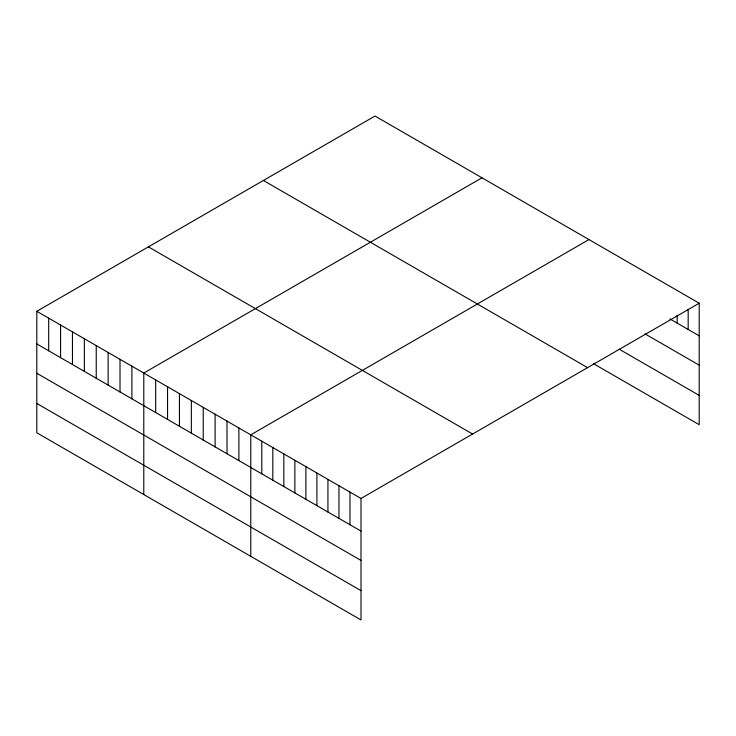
<?xml version="1.0" encoding="UTF-8"?>
<svg xmlns="http://www.w3.org/2000/svg" width="736" height="736" viewBox="0 0 736 736"><rect width="100%" height="100%" fill="white"/><g stroke="black" fill="none" stroke-linecap="round" stroke-linejoin="round"><path stroke-width="1.1" d="M699.2 303.214L360.999 498.465L360.999 619.96L36.8 432.786L36.8 311.291L375.001 116.04L699.2 303.214L699.2 424.709L593.566 363.722M481.988 177.808L143.787 373.06L143.787 494.555M588.975 239.568L250.774 434.829L250.774 556.324M669.806 318.872L699.2 335.846M645.003 333.877L699.2 365.166M619.28 349.241L699.2 395.379M263.396 180.467L587.595 367.65M148.405 246.854L472.604 434.038M36.8 311.291L360.999 498.465M36.8 343.924L360.999 531.098M36.8 373.253L360.999 560.427M36.8 403.466L360.999 590.64M688.178 309.221L688.178 329.48M677.157 315.238L677.157 323.113M349.977 492.108L349.977 524.74M338.956 485.742L338.956 518.374M327.934 479.375L327.934 512.008M316.912 473.009L316.912 505.641M305.891 466.652L305.891 499.284M294.869 460.285L294.869 492.918M283.838 453.919L283.838 486.551M272.817 447.552L272.817 480.185M261.795 441.195L261.795 473.828M238.887 427.966L238.887 460.598M227.001 421.102L227.001 453.735M215.114 414.239L215.114 446.872M203.228 407.376L203.228 440.008M191.332 400.513L191.332 433.145M179.446 393.65L179.446 426.282M167.56 386.786L167.56 419.419M155.673 379.923L155.673 412.556M131.9 366.197L131.9 398.829M120.014 359.334L120.014 391.966M108.128 352.47L108.128 385.103M96.241 345.607L96.241 378.24M84.346 338.744L84.346 371.376M72.459 331.881L72.459 364.513M60.573 325.018L60.573 357.65M48.686 318.154L48.686 350.787"/></g></svg>
